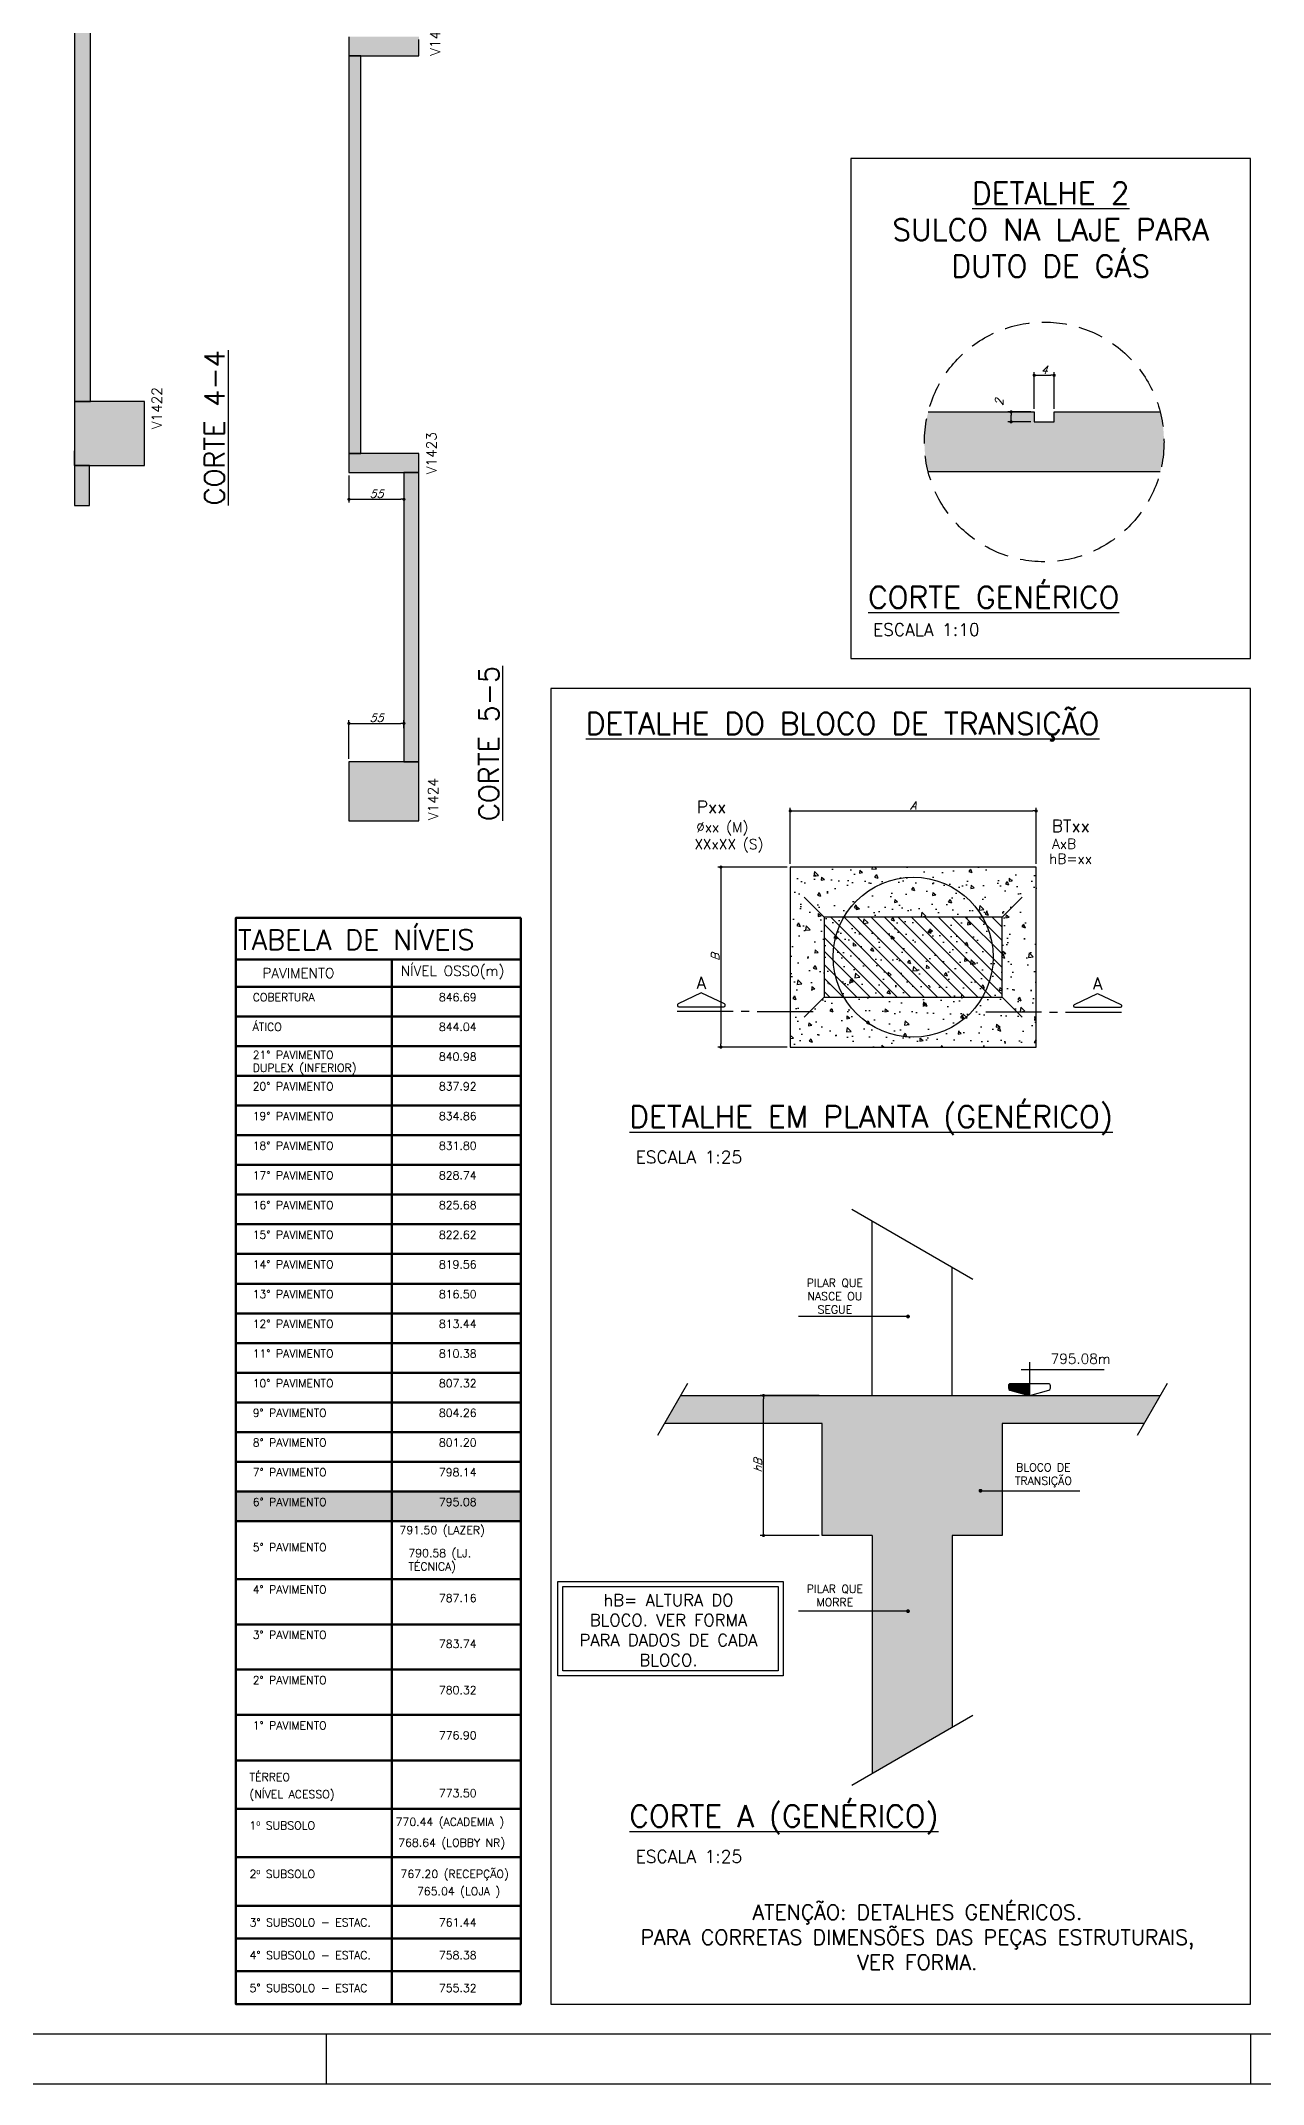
# Model space of a CAD drawing. Header units: millimetres. Extents: x -2290 to 5505, y -2157 to 2343.
# Drawn here: x 3369 to 4592, y -2157 to -115 of the extents above; entities that cross this region are included whole.
import ezdxf
from ezdxf.enums import TextEntityAlignment as Align

# ---------------------------------------------------------------- set-up
doc = ezdxf.new("R2010")
doc.units = ezdxf.units.MM
doc.header["$LTSCALE"] = 50
doc.linetypes.add('DASHED', pattern=[0.75, 0.5, -0.25])
for name, color, linetype in [('AR-TEXTO_REGUA 120_1-200', 4, 'Continuous'), ('F-AUX', 2, 'Continuous'), ('F-AUX-RED', 1, 'Continuous'), ('F-BLOCOS', 3, 'Continuous'), ('F-BLOCOS-DIM', 2, 'Continuous'), ('F-BLOCOS-NOME', 3, 'Continuous'), ('F-CORTE', 4, 'Continuous'), ('F-CORTE-INDICAÇÃO', 4, 'Continuous'), ('F-COTAS', 106, 'Continuous'), ('F-DET_LINHA', 1, 'Continuous'), ('F-LEADER', 1, 'Continuous'), ('F-MARGEM', 1, 'Continuous'), ('F-NÍVEL-VISTA', 2, 'Continuous'), ('F-PILARES-DIM', 172, 'Continuous'), ('F-PILARES-HACH', 174, 'Continuous'), ('F-PILARES-M', 170, 'Continuous'), ('F-PILARES-N', 170, 'Continuous'), ('F-PILARES-NASCE', 4, 'Continuous'), ('F-PILARES-NOME', 170, 'Continuous'), ('F-SOLIDO', 71, 'Continuous'), ('F-SOLIDO-CORTE', 71, 'Continuous'), ('F-TEXTO', 6, 'Continuous'), ('F-TEXTO-CYAN', 4, 'Continuous'), ('F-TEXTO-YELLOW', 2, 'Continuous'), ('F-VISTA', 2, 'Continuous')]:
    doc.layers.add(name, color=color, linetype=linetype)
doc.layers.add('ARQ-ANO-TXT', color=2, linetype='Continuous', lineweight=9)
doc.layers.add('ARQ-DET', color=1, linetype='Continuous', lineweight=9)
doc.styles.add('CP-TEXT-INCL', font='simplex.shx', dxfattribs={"oblique": 20})
doc.styles.add('MCP', font='simplex.shx')
doc.styles.add('REGUA-120-esc1_200', font='simplex.shx', dxfattribs={"height": 0.6})
doc.styles.add('ROMANS', font='simplex.shx')
doc.styles.get("Standard").update_dxf_attribs({"font": 'simplex.shx'})
doc.dimstyles.new('CP-COTAS-50', dxfattribs={"dimscale": 0.64, "dimtxt": 12.5, "dimasz": 5, "dimexe": 5, "dimexo": 5, "dimgap": 2.5, "dimtad": 1, "dimdec": 1, "dimdsep": 46, "dimtxsty": 'CP-TEXT-INCL', "dimblk1": 'DOT', "dimblk2": 'DOT', "dimsah": 1, "dimcen": 9, "dimclrd": 256, "dimclre": 256, "dimclrt": 256, "dimadec": 0, "dimazin": 0, "dimtfac": 1, "dimtdec": 1, "dimtmove": 2, "dimatfit": 3, "dimldrblk": 'DOT', "dimfxl": 0, "dimtolj": 1, "dimarcsym": 0})

# ---------------------------------------------------------------- blocks, each defined once
blk = doc.blocks.new('A$C037E4E7A')
h = blk.add_hatch(color=253)
h.dxf.hatch_style = 1
h.paths.add_polyline_path([(285.3, 482.8), (0, 482.8), (0, 512.5), (285.3, 512.5)])
at = {"layer": 'ARQ-DET', "lineweight": 50}
for p, q in [((285.3, 1086), (285.3, 0)), ((156.2, 1044.3), (156.2, 0)), ((0, 1017.2), (285.3, 1017.2)), ((0, 987.5), (285.3, 987.5)), ((0, 957.8), (285.3, 957.8)), ((0, 928.1), (285.3, 928.1)), ((0, 898.4), (285.3, 898.4)), ((0, 868.8), (285.3, 868.8)), ((0, 839.1), (285.3, 839.1)), ((0, 809.4), (285.3, 809.4)), ((0, 779.7), (285.3, 779.7)), ((0, 750), (285.3, 750)), ((0, 720.3), (285.3, 720.3)), ((0, 690.6), (285.3, 690.6)), ((0, 660.9), (285.3, 660.9)), ((0, 631.3), (285.3, 631.3)), ((0, 601.6), (285.3, 601.6)), ((0, 571.9), (285.3, 571.9)), ((0, 542.2), (285.3, 542.2)), ((0, 512.5), (285.3, 512.5)), ((0, 482.8), (285.3, 482.8)), ((0, 425), (285.3, 425)), ((0, 379.7), (285.3, 379.7)), ((0, 334.4), (285.3, 334.4)), ((0, 289.1), (285.3, 289.1)), ((0, 243.7), (285.3, 243.7)), ((0, 195.3), (285.3, 195.3)), ((0, 146.9), (285.3, 146.9)), ((0, 98.4), (285.3, 98.4)), ((0, 65.6), (285.3, 65.6)), ((0, 32.8), (285.3, 32.8)), ((0, 0), (285.3, 0))]:
    blk.add_line(p, q, dxfattribs=at)
at = {"layer": 'ARQ-DET', "lineweight": 70}
blk.add_line((0, 1044.3), (285.3, 1044.3), dxfattribs=at)
at = {"layer": 'ARQ-DET', "lineweight": 50}
blk.add_lwpolyline([(285.3, 0), (0, 0), (0, 1086), (285.3, 1086)], dxfattribs=at)
at = {"layer": 'ARQ-ANO-TXT', "color": 4, "lineweight": 20, "insert": (2.2, 1074.2), "char_height": 20, "width": 545.423, "attachment_point": 1, "style": 'ROMANS'}
blk.add_mtext('TABELA DE NÍVEIS ', dxfattribs=at)
at = {"layer": 'ARQ-ANO-TXT', "color": 4, "char_height": 10, "attachment_point": 1, "style": 'ROMANS'}
for s, insert, width in [('PAVIMENTO', (26.6, 1035.9), 124.262), ('NÍVEL OSSO(m)', (165.1, 1038.1), 127.869)]:
    blk.add_mtext(s, dxfattribs=dict(at, insert=insert, width=width))
at = {"layer": 'F-AUX', "char_height": 8, "attachment_point": 1, "style": 'ROMANS'}
for s, insert, width in [('COBERTURA', (16.9, 1010.7), 88.586), ('846.69', (203.2, 1010.7), 44.093), ('ÁTICO', (16.9, 981), 43.291), ('844.04', (203.2, 981), 44.093), ('21° PAVIMENTO', (16.9, 953), 110.633), ('DUPLEX (INFERIOR)', (16.9, 940.1), 139.329), ('840.98', (203.2, 951.3), 44.093), ('20° PAVIMENTO', (16.9, 921.6), 110.633), ('837.92', (203.2, 921.6), 44.093), ('19° PAVIMENTO', (16.9, 891.9), 110.633), ('834.86', (203.2, 891.9), 44.093), ('18° PAVIMENTO', (16.9, 862.2), 110.633), ('831.80', (203.2, 862.2), 44.093), ('17° PAVIMENTO', (16.9, 832.6), 110.633), ('828.74', (203.2, 832.6), 44.093), ('16° PAVIMENTO', (16.9, 802.9), 110.633), ('825.68', (203.2, 802.9), 44.093), ('15° PAVIMENTO', (16.9, 773.2), 110.633), ('822.62', (203.2, 773.2), 44.093), ('14° PAVIMENTO', (16.9, 743.5), 110.633), ('819.56', (203.2, 743.5), 44.093), ('13° PAVIMENTO', (16.9, 713.8), 110.633), ('816.50', (203.2, 713.8), 44.093), ('12° PAVIMENTO', (16.9, 684.1), 110.633), ('813.44', (203.2, 684.1), 44.093), ('11° PAVIMENTO', (16.9, 654.4), 110.633), ('810.38', (203.2, 654.4), 44.093), ('10° PAVIMENTO', (16.9, 624.7), 110.633), ('807.32', (203.2, 624.7), 44.093), ('9° PAVIMENTO', (16.9, 595.1), 102.616), ('804.26', (203.2, 595.1), 44.093), ('8° PAVIMENTO', (16.9, 565.4), 102.616), ('801.20', (203.2, 565.4), 44.093), ('7° PAVIMENTO', (16.9, 535.7), 102.616), ('798.14', (203.2, 535.7), 44.093), ('6° PAVIMENTO', (16.9, 506), 102.616), ('795.08', (203.2, 506), 44.093), ('791.50 (LAZER)', (163.8, 477.9), 196.167), ('5° PAVIMENTO', (16.9, 460.7), 102.616), ('790.58 (LJ. TÉCNICA)', (172.7, 454.9), 92.185), ('4° PAVIMENTO', (16.9, 418.5), 102.616), ('787.16', (203.2, 410), 44.093), ('3° PAVIMENTO', (16.9, 373.2), 102.616), ('783.74', (203.2, 364.1), 44.093), ('2° PAVIMENTO', (16.9, 327.9), 102.616), ('780.32', (203.2, 318), 44.093), ('1° PAVIMENTO', (16.9, 282.6), 102.616), ('776.90 ', (203.2, 272.7), 48.101), ('TÉRREO ', (13.8, 231), 62.932), ('(NÍVEL ACESSO)', (13.8, 213.8), 114.24), ('773.50', (203.2, 214.9), 44.093), ('770.44 (ACADEMIA )', (159.9, 186.2), 177.647), ('1º SUBSOLO', (13.8, 182.6), 85.781), ('768.64 (LOBBY NR)', (162.5, 165.4), 129.473), ('2º SUBSOLO', (13.8, 134.1), 85.781), ('767.20 (RECEPÇÃO)', (164.8, 134.1), 137.089), ('765.04 (LOJA )', (181.3, 116.9), 97.405), ('3° SUBSOLO - ESTAC.', (13.8, 85.7), 151.92), ('761.44', (203.2, 85.7), 44.093), ('4° SUBSOLO - ESTAC.', (13.8, 52.9), 151.92), ('758.38', (203.2, 52.9), 44.093), ('5° SUBSOLO - ESTAC', (13.8, 20.1), 147.911), ('755.32', (203.2, 20.1), 44.093)]:
    blk.add_mtext(s, dxfattribs=dict(at, insert=insert, width=width))
blk = doc.blocks.new('A0-2L_900')
at = {"layer": 'F-MARGEM', "color": 2}
for p, q in [((118.9, 1), (118.9, 0)), ((137.4, 1), (137.4, 0))]:
    blk.add_line(p, q, dxfattribs=at)
blk.add_lwpolyline([(155.9, 0), (0, 0), (0, 90), (155.9, 90)], close=True, dxfattribs=at)
at = {"layer": 'F-MARGEM', "color": 7}
blk.add_lwpolyline([(2.5, 89), (154.9, 89), (154.9, 1), (2.5, 1)], close=True, dxfattribs=at)
blk = doc.blocks.new('_DOT')
at = {"color": 0, "linetype": 'ByBlock'}
blk.add_line((-0.5, 0), (-1, 0), dxfattribs=at)
at = {"color": 0, "linetype": 'ByBlock', "const_width": 0.5}
blk.add_lwpolyline([(-0.25, 0, 1), (0.25, 0, 1)], format="xyb", close=True, dxfattribs=at)
blk = doc.blocks.new('*D239')
at = {"layer": 'DEFPOINTS', "color": 0, "transparency": 16777216}
for p in [(3732.7, -796.9), (3732.7, -805), (3677.7, -835.5)]:
    blk.add_point(p, dxfattribs=at)
at = {"layer": 'F-COTAS', "lineweight": -2, "transparency": 16777216}
for p, q in [((3677.7, -832.3), (3677.7, -793.7)), ((3732.7, -801.8), (3732.7, -793.7)), ((3680.9, -796.9), (3729.5, -796.9))]:
    blk.add_line(p, q, dxfattribs=at)
at = {"layer": 'F-COTAS', "lineweight": -2, "transparency": 16777216, "xscale": 3.2, "yscale": 3.2, "zscale": 3.2, "rotation": 180}
blk.add_blockref('_DOT', (3677.7, -796.9), dxfattribs=at)
at = {"layer": 'F-COTAS', "lineweight": -2, "transparency": 16777216, "xscale": 3.2, "yscale": 3.2, "zscale": 3.2}
blk.add_blockref('_DOT', (3732.7, -796.9), dxfattribs=at)
at = {"layer": 'F-COTAS', "transparency": 16777216, "insert": (3705.2, -791.3), "char_height": 8, "attachment_point": 5, "style": 'CP-TEXT-INCL'}
blk.add_mtext('\\A1;55', dxfattribs=at)
blk = doc.blocks.new('*D240')
at = {"layer": 'DEFPOINTS', "color": 0, "transparency": 16777216}
for p in [(3677.7, -546), (3732.7, -546), (3732.7, -572.9)]:
    blk.add_point(p, dxfattribs=at)
at = {"layer": 'F-COTAS', "lineweight": -2, "transparency": 16777216}
for p, q in [((3677.7, -549.2), (3677.7, -576.1)), ((3732.7, -549.2), (3732.7, -576.1)), ((3680.9, -572.9), (3729.5, -572.9))]:
    blk.add_line(p, q, dxfattribs=at)
at = {"layer": 'F-COTAS', "lineweight": -2, "transparency": 16777216, "xscale": 3.2, "yscale": 3.2, "zscale": 3.2, "rotation": 180}
blk.add_blockref('_DOT', (3677.7, -572.9), dxfattribs=at)
at = {"layer": 'F-COTAS', "lineweight": -2, "transparency": 16777216, "xscale": 3.2, "yscale": 3.2, "zscale": 3.2}
blk.add_blockref('_DOT', (3732.7, -572.9), dxfattribs=at)
at = {"layer": 'F-COTAS', "transparency": 16777216, "insert": (3705.2, -567.3), "char_height": 8, "attachment_point": 5, "style": 'CP-TEXT-INCL'}
blk.add_mtext('\\A1;55', dxfattribs=at)
blk = doc.blocks.new('*D330')
at = {"layer": 'DEFPOINTS', "color": 0, "transparency": 16777216}
for p in [(4119.2, -940.6), (4049.8, -1120.6), (4119.2, -1120.6)]:
    blk.add_point(p, dxfattribs=at)
at = {"layer": 'F-COTAS', "lineweight": -2, "transparency": 16777216}
for p, q in [((4116, -940.6), (4046.6, -940.6)), ((4049.8, -943.8), (4049.8, -1117.4)), ((4116, -1120.6), (4046.6, -1120.6))]:
    blk.add_line(p, q, dxfattribs=at)
at = {"layer": 'F-COTAS', "lineweight": -2, "transparency": 16777216, "xscale": 3.2, "yscale": 3.2, "zscale": 3.2}
for p, rotation in [((4049.8, -940.6), 90), ((4049.8, -1120.6), 270)]:
    blk.add_blockref('_DOT', p, dxfattribs=dict(at, rotation=rotation))
at = {"layer": 'F-COTAS', "transparency": 16777216, "insert": (4044.2, -1030.6), "char_height": 8, "attachment_point": 5, "rotation": 90, "style": 'CP-TEXT-INCL'}
blk.add_mtext('\\A1;B', dxfattribs=at)
blk = doc.blocks.new('*D331')
at = {"layer": 'DEFPOINTS', "color": 0, "transparency": 16777216}
for p in [(4365.2, -884.5), (4119.2, -940.6), (4365.2, -940.6)]:
    blk.add_point(p, dxfattribs=at)
at = {"layer": 'F-COTAS', "lineweight": -2, "transparency": 16777216}
for p, q in [((4119.2, -937.4), (4119.2, -881.3)), ((4122.4, -884.5), (4362, -884.5)), ((4365.2, -937.4), (4365.2, -881.3))]:
    blk.add_line(p, q, dxfattribs=at)
at = {"layer": 'F-COTAS', "lineweight": -2, "transparency": 16777216, "xscale": 3.2, "yscale": 3.2, "zscale": 3.2, "rotation": 180}
blk.add_blockref('_DOT', (4119.2, -884.5), dxfattribs=at)
at = {"layer": 'F-COTAS', "lineweight": -2, "transparency": 16777216, "xscale": 3.2, "yscale": 3.2, "zscale": 3.2}
blk.add_blockref('_DOT', (4365.2, -884.5), dxfattribs=at)
at = {"layer": 'F-COTAS', "transparency": 16777216, "insert": (4242.2, -878.9), "char_height": 8, "attachment_point": 5, "style": 'CP-TEXT-INCL'}
blk.add_mtext('\\A1;A', dxfattribs=at)
blk = doc.blocks.new('*U60')
at = {"layer": 'F-CORTE-INDICAÇÃO'}
for p, q in [((70, 0), (0, 0)), ((80, 0), (90, 0)), ((100, 0), (170, 0))]:
    blk.add_line(p, q, dxfattribs=at)
blk.add_lwpolyline([(112, 6, -0.802585), (111.2, 9.8), (140, 23.3), (168.8, 9.8, -0.802585), (168, 6)], format="xyb", close=True, dxfattribs=at)
at = {"layer": 'F-CORTE-INDICAÇÃO', "style": 'ROMANS'}
blk.add_attdef('CORTE', text='', height=15, dxfattribs=at).set_placement((140, 35.8), align=Align.MIDDLE_CENTER)
at = {"layer": 'F-CORTE-INDICAÇÃO', "color": 2, "style": 'ROMANS'}
blk.add_attdef('FOLHA', text='', height=12, dxfattribs=at).set_placement((140, -10), align=Align.MIDDLE_CENTER)
blk = doc.blocks.new('*D332')
at = {"layer": 'DEFPOINTS', "color": 0, "transparency": 16777216}
for p in [(4092.4, -1468.9), (4151.3, -1468.9), (4151.3, -1608.9)]:
    blk.add_point(p, dxfattribs=at)
at = {"layer": 'F-COTAS', "lineweight": -2, "transparency": 16777216}
for p, q in [((4148.1, -1468.9), (4089.2, -1468.9)), ((4092.4, -1605.7), (4092.4, -1472.1)), ((4148.1, -1608.9), (4089.2, -1608.9))]:
    blk.add_line(p, q, dxfattribs=at)
at = {"layer": 'F-COTAS', "lineweight": -2, "transparency": 16777216, "xscale": 3.2, "yscale": 3.2, "zscale": 3.2}
for p, rotation in [((4092.4, -1468.9), 90), ((4092.4, -1608.9), 270)]:
    blk.add_blockref('_DOT', p, dxfattribs=dict(at, rotation=rotation))
at = {"layer": 'F-COTAS', "transparency": 16777216, "insert": (4086.8, -1538.9), "char_height": 8, "attachment_point": 5, "rotation": 90, "style": 'CP-TEXT-INCL'}
blk.add_mtext('\\A1;hB', dxfattribs=at)
blk = doc.blocks.new('Nível - Vista')
at = {"layer": 'F-NÍVEL-VISTA'}
blk.add_hatch(color=71, dxfattribs=at).paths.add_polyline_path([(0, 0.238), (-0.38, 0.238, 0.414214), (-0.42, 0.198), (-0.42, 0.148, 0.331206), (-0.391, 0.11), (-0.011, 0.002, 0.072993), (0, 0)])
at = {"layer": 'F-NÍVEL-VISTA', "color": 2}
for p, q in [((-0.168, 0.521), (1.493, 0.521)), ((0, 0.67), (0, 0))]:
    blk.add_line(p, q, dxfattribs=at)
blk.add_lwpolyline([(-0.011, 0.002, 0.146769), (0.011, 0.002), (0.391, 0.11, 0.331206), (0.42, 0.148), (0.42, 0.198, 0.414214), (0.38, 0.238), (-0.38, 0.238, 0.414214), (-0.42, 0.198), (-0.42, 0.148, 0.331206), (-0.391, 0.11), (-0.011, 0.002, 0.146769), (0.011, 0.002)], format="xyb", dxfattribs=at)
at = {"layer": 'F-TEXTO', "color": 3, "style": 'MCP'}
for tag, p in [('NÍVEL', (1.026, 0.636)), ('NÍVEL_DETALHE', (1.02, 0.186))]:
    blk.add_attdef(tag, text='', height=0.2, dxfattribs=at).set_placement(p, align=Align.CENTER)
blk = doc.blocks.new('*D355')
at = {"layer": 'DEFPOINTS', "color": 0, "transparency": 16777216}
for p in [(4340.1, -485.5), (4363.2, -485.5), (4363.2, -495.5)]:
    blk.add_point(p, dxfattribs=at)
at = {"layer": 'F-COTAS', "lineweight": -2, "transparency": 16777216}
for p, q in [((4360, -485.5), (4336.9, -485.5)), ((4340.1, -492.3), (4340.1, -488.7)), ((4360, -495.5), (4336.9, -495.5))]:
    blk.add_line(p, q, dxfattribs=at)
at = {"layer": 'F-COTAS', "lineweight": -2, "transparency": 16777216, "xscale": 3.2, "yscale": 3.2, "zscale": 3.2}
for p, rotation in [((4340.1, -485.5), 90), ((4340.1, -495.5), 270)]:
    blk.add_blockref('_DOT', p, dxfattribs=dict(at, rotation=rotation))
at = {"layer": 'F-COTAS', "transparency": 16777216, "insert": (4328.1, -475.9), "char_height": 8, "attachment_point": 5, "rotation": 90, "style": 'CP-TEXT-INCL'}
blk.add_mtext('\\A1;2', dxfattribs=at)
blk = doc.blocks.new('*D356')
at = {"layer": 'DEFPOINTS', "color": 0, "transparency": 16777216}
for p in [(4383.2, -448.9), (4363.2, -485.5), (4383.2, -485.5)]:
    blk.add_point(p, dxfattribs=at)
at = {"layer": 'F-COTAS', "lineweight": -2, "transparency": 16777216}
for p, q in [((4363.2, -482.3), (4363.2, -445.7)), ((4366.4, -448.9), (4380, -448.9)), ((4383.2, -482.3), (4383.2, -445.7))]:
    blk.add_line(p, q, dxfattribs=at)
at = {"layer": 'F-COTAS', "lineweight": -2, "transparency": 16777216, "xscale": 3.2, "yscale": 3.2, "zscale": 3.2, "rotation": 180}
blk.add_blockref('_DOT', (4363.2, -448.9), dxfattribs=at)
at = {"layer": 'F-COTAS', "lineweight": -2, "transparency": 16777216, "xscale": 3.2, "yscale": 3.2, "zscale": 3.2}
blk.add_blockref('_DOT', (4383.2, -448.9), dxfattribs=at)
at = {"layer": 'F-COTAS', "transparency": 16777216, "insert": (4373.2, -443.3), "char_height": 8, "attachment_point": 5, "style": 'CP-TEXT-INCL'}
blk.add_mtext('\\A1;4', dxfattribs=at)

msp = doc.modelspace()

# ---------------------------------------------------------------- hatches: boundary and pattern name
at = {"layer": 'F-AUX-RED'}
h = msp.add_hatch(dxfattribs=at)
h.set_pattern_fill('AR-CONC', color=256, scale=0.2, angle=-90)
h.set_pattern_definition([(320, (5211.19, 3439.386), (-3.18782, -36.43693), [3.81, -41.91]), (265, (5211.19, 3439.386), (38.21137, 7.04868), [3.048, -33.52812]), (10.45144, (5210.924, 3436.35), (35.02355, -29.38825), [3.238, -35.61805]), (316.1842, (5221.35, 3439.386), (-8.40847, -54.2158), [5.715, -62.865]), (6.6356, (5220.65, 3434.87), (49.4852, -47.4808), [4.857, -53.4271]), (261.1842, (5221.35, 3439.386), (49.4852, -47.4808), [4.572, -50.29195]), (291, (5218.81, 3434.306), (-20.45304, -30.32288), [3.81, -41.91]), (236, (5218.81, 3434.306), (36.8376, -12.3604), [3.048, -33.528]), (341.45144, (5217.106, 3431.78), (16.38455, -42.68328), [3.238, -35.618]), (307.5, (5211.19, 3439.386), (16.911008, -0.61772), [0, -33.1216, 0, -34.036, 0, -33.655]), (277.5, (5211.19, 3439.386), (20.036115, -13.36393), [0, -19.4056, 0, -32.3596, 0, -12.827]), (237.5, (5211.19, 3450.714), (-1.14575, -27.11812), [0, -12.7, 0, -39.624, 0, -52.578]), (227.5, (5211.19, 3455.794), (5.0853, -29.62584), [0, -16.51, 0, -26.3144, 0, -37.338])])
h.paths.add_polyline_path([(4365.19, -1120.614), (4365.19, -940.614), (4242.19, -940.614), (4119.19, -940.614), (4119.19, -1120.614)])
at = {"layer": 'F-PILARES-HACH', "linetype": 'Continuous'}
h = msp.add_hatch(dxfattribs=at)
h.set_pattern_fill('ANSI31', color=256, scale=3, angle=-90, style=0)
h.set_pattern_definition([(315, (7372.776, 14493.112), (6.735192, 6.735192), [])])
h.paths.add_polyline_path([(4153.19, -990.614), (4153.19, -1070.614), (4331.19, -1070.614), (4331.19, -990.614)])
at = {"layer": 'F-SOLIDO'}
h = msp.add_hatch(color=256, dxfattribs=at)
h.dxf.hatch_style = 1
edge = h.paths.add_edge_path()
edge.add_arc((4373.24, -515.526), 119.832, 165.501806, 194.498194)
edge.add_line((4257.224, -545.526), (4489.257, -545.526))
edge.add_arc((4373.24, -515.526), 119.832, 345.501806, 374.498194)
edge.add_line((4489.257, -485.526), (4383.24, -485.526))
edge.add_line((4383.24, -485.526), (4383.24, -495.526))
edge.add_line((4383.24, -495.526), (4363.24, -495.526))
edge.add_line((4363.24, -495.526), (4363.24, -485.526))
edge.add_line((4363.24, -485.526), (4257.224, -485.526))
h = msp.add_hatch(color=256, dxfattribs=at)
h.dxf.hatch_style = 1
h.paths.add_polyline_path([(4281.264, -1608.931), (4331.264, -1608.931), (4331.264, -1496.931), (4473.182, -1496.931), (4489.347, -1468.931), (4009.347, -1468.931), (3993.182, -1496.931), (4151.264, -1496.931), (4151.264, -1608.931), (4201.264, -1608.931), (4201.264, -1846.518), (4281.264, -1800.33)])
at = {"layer": 'F-SOLIDO-CORTE', "linetype": 'Continuous'}
for points in [[(3403.052, -127.445), (3403.052, -133.027), (3403.052, -212.132), (3403.052, -226.655), (3403.052, -475), (3405.296, -475), (3413.117, -475), (3419.052, -475), (3419.052, -226.655), (3419.052, -212.132), (3419.052, -133.027), (3419.052, -127.445), (3419.052, 84.138), (3419.052, 194.5), (3409.709, 194.5), (3404.836, 194.5), (3403.052, 194.5), (3403.052, 100.58)], [(3694.718, -129.5), (3705.171, -129.5), (3747.665, -129.5), (3747.665, -117.966), (3747.665, -113.337), (3747.665, -110.5), (3730.611, -110.5), (3720.158, -110.5), (3677.665, -110.5), (3677.665, -115.129), (3677.665, -117.966), (3677.665, -129.5)], [(3677.665, -492.467), (3677.665, -505.002), (3677.665, -515.642), (3677.665, -522.65), (3677.665, -527), (3679.155, -527), (3680.326, -527), (3689.665, -527), (3689.665, -522.65), (3689.665, -515.642), (3689.665, -505.002), (3689.665, -492.467), (3689.665, -491.888), (3689.665, -491.595), (3689.665, -490.559), (3689.665, -490.037), (3689.665, -402.083), (3689.665, -365.436), (3689.665, -353.498), (3689.665, -340.249), (3689.665, -328.182), (3689.665, -129.5), (3686.824, -129.5), (3685.056, -129.5), (3677.665, -129.5), (3677.665, -328.182), (3677.665, -340.249), (3677.665, -353.498), (3677.665, -365.436), (3677.665, -448.27), (3677.665, -490.037), (3677.665, -491.071), (3677.665, -491.595), (3677.665, -492.173)], [(3403.052, -514.796), (3403.052, -539), (3412.613, -539), (3446.578, -539), (3473.052, -539), (3473.052, -514.796), (3473.052, -507.243), (3473.052, -480.983), (3473.052, -479.651), (3473.052, -475), (3463.257, -475), (3429.066, -475), (3403.052, -475), (3403.052, -476.337), (3403.052, -480.983), (3403.052, -488.411)], [(3686.358, -546), (3693.19, -546), (3747.665, -546), (3747.665, -531.214), (3747.665, -528.854), (3747.665, -527), (3738.971, -527), (3732.14, -527), (3677.665, -527), (3677.665, -529.36), (3677.665, -531.214), (3677.665, -546)], [(3403.052, -549.737), (3403.052, -552.262), (3403.052, -553.337), (3403.052, -566.395), (3403.052, -579), (3403.552, -579), (3408.598, -579), (3418.052, -579), (3418.052, -566.395), (3418.052, -553.337), (3418.052, -552.262), (3418.052, -549.737), (3418.052, -547.399), (3418.052, -539), (3416.003, -539), (3408.643, -539), (3403.052, -539), (3403.052, -540.334)], [(3732.665, -818.718), (3732.665, -835.5), (3737.717, -835.5), (3739.768, -835.5), (3747.665, -835.5), (3747.665, -799.546), (3747.665, -777.382), (3747.665, -546), (3745.802, -546), (3744.338, -546), (3732.665, -546), (3732.665, -777.382)], [(3677.665, -886.431), (3677.665, -894.5), (3701.243, -894.5), (3710.816, -894.5), (3747.665, -894.5), (3747.665, -874.627), (3747.665, -866.558), (3747.665, -835.5), (3724.086, -835.5), (3714.513, -835.5), (3677.665, -835.5), (3677.665, -866.558)]]:
    msp.add_hatch(color=256, dxfattribs=at).paths.add_polyline_path(points, flags=16)

# ---------------------------------------------------------------- linework, layer by layer
at = {"layer": 'F-AUX-RED', "linetype": 'Continuous'}
msp.add_lwpolyline([(4179.767, -232.07), (4179.767, -732.07), (4579.767, -732.07), (4579.767, -232.07), (4179.767, -232.07)], dxfattribs=at)
at = {"layer": 'F-AUX-RED'}
for points in [[(4180.643, -1282.484), (4301.886, -1352.484)], [(4016.264, -1456.95), (3986.264, -1508.911)], [(4496.264, -1456.95), (4466.264, -1508.911)], [(4180.643, -1858.424), (4301.886, -1788.424)]]:
    msp.add_lwpolyline(points, dxfattribs=at)
at = {"layer": 'F-AUX-RED', "linetype": 'DASHED'}
msp.add_circle((4373.24, -515.526), 119.832, dxfattribs=at)
at = {"layer": 'F-BLOCOS', "linetype": 'Continuous'}
msp.add_lwpolyline([(4242.19, -940.614), (4119.19, -940.614), (4119.19, -1120.614), (4365.19, -1120.614), (4365.19, -940.614), (4242.19, -940.614)], dxfattribs=at)
at = {"layer": 'F-CORTE', "linetype": 'Continuous'}
for p, q in [((3403.052, 194.5), (3403.052, -127.445)), ((3419.052, -127.445), (3419.052, 84.138)), ((3677.665, -110.5), (3677.665, -115.129)), ((3677.665, -115.129), (3677.665, -117.966)), ((3677.665, -117.966), (3677.665, -129.5)), ((3747.665, -117.966), (3747.665, -113.337)), ((3747.665, -129.5), (3747.665, -117.966)), ((3403.052, -127.445), (3403.052, -475)), ((3419.052, -133.027), (3419.052, -127.445)), ((3419.052, -212.132), (3419.052, -133.027)), ((3677.665, -129.5), (3677.665, -492.467)), ((3689.665, -328.182), (3689.665, -129.5)), ((3689.665, -129.5), (3694.718, -129.5)), ((3694.718, -129.5), (3747.665, -129.5)), ((3419.052, -226.655), (3419.052, -212.132)), ((3419.052, -475), (3419.052, -226.655)), ((3689.665, -340.249), (3689.665, -328.182)), ((3689.665, -353.498), (3689.665, -340.249)), ((3689.665, -365.436), (3689.665, -353.498)), ((3689.665, -402.083), (3689.665, -365.436)), ((3689.665, -490.037), (3689.665, -402.083)), ((3403.052, -475), (3403.052, -514.796)), ((3429.066, -475), (3419.052, -475)), ((3463.257, -475), (3429.066, -475)), ((3473.052, -475), (3463.257, -475)), ((3473.052, -479.651), (3473.052, -475)), ((3473.052, -480.983), (3473.052, -479.651)), ((3473.052, -507.243), (3473.052, -480.983)), ((3689.665, -490.559), (3689.665, -490.037)), ((3473.052, -514.796), (3473.052, -507.243)), ((3677.665, -492.467), (3677.665, -527)), ((3689.665, -491.595), (3689.665, -490.559)), ((3689.665, -491.888), (3689.665, -491.595)), ((3689.665, -492.467), (3689.665, -491.888)), ((3689.665, -505.002), (3689.665, -492.467)), ((3689.665, -515.642), (3689.665, -505.002)), ((3403.052, -514.796), (3403.052, -525)), ((3403.052, -525), (3403.052, -525)), ((3403.052, -525), (3403.052, -525.467)), ((3403.052, -525.467), (3403.052, -529.961)), ((3403.052, -529.961), (3403.052, -539)), ((3473.052, -539), (3473.052, -514.796)), ((3677.665, -527), (3677.665, -529.36)), ((3677.665, -529.36), (3677.665, -531.214)), ((3689.665, -522.65), (3689.665, -515.642)), ((3689.665, -527), (3689.665, -522.65)), ((3732.14, -527), (3689.665, -527)), ((3738.971, -527), (3732.14, -527)), ((3747.665, -527), (3738.971, -527)), ((3747.665, -528.854), (3747.665, -527)), ((3747.665, -531.214), (3747.665, -528.854)), ((3403.052, -539), (3403.052, -549.737)), ((3403.052, -539), (3403.719, -539)), ((3403.052, -549.737), (3403.052, -579)), ((3418.052, -547.399), (3418.052, -539)), ((3418.052, -539), (3446.578, -539)), ((3418.052, -549.737), (3418.052, -547.399)), ((3418.052, -552.262), (3418.052, -549.737)), ((3446.578, -539), (3473.052, -539)), ((3677.665, -531.214), (3677.665, -546)), ((3677.665, -546), (3686.358, -546)), ((3686.358, -546), (3732.665, -546)), ((3732.665, -546), (3732.665, -818.718)), ((3747.665, -546), (3747.665, -531.214)), ((3747.665, -777.382), (3747.665, -546)), ((3418.052, -553.337), (3418.052, -552.262)), ((3418.052, -566.395), (3418.052, -553.337)), ((3418.052, -579), (3418.052, -566.395)), ((3403.052, -579), (3403.552, -579)), ((3403.552, -579), (3408.598, -579)), ((3408.598, -579), (3418.052, -579)), ((3747.665, -799.546), (3747.665, -777.382)), ((3747.665, -835.5), (3747.665, -799.546)), ((3714.513, -835.5), (3677.665, -835.5)), ((3677.665, -835.5), (3677.665, -886.431)), ((3724.086, -835.5), (3714.513, -835.5)), ((3732.665, -835.5), (3724.086, -835.5)), ((3732.665, -818.718), (3732.665, -835.5)), ((3747.665, -866.558), (3747.665, -835.5)), ((3747.665, -874.627), (3747.665, -866.558)), ((3747.665, -894.5), (3747.665, -874.627)), ((3677.665, -886.431), (3677.665, -894.5)), ((3677.665, -894.5), (3701.243, -894.5)), ((3701.243, -894.5), (3710.816, -894.5)), ((3710.816, -894.5), (3747.665, -894.5))]:
    msp.add_line(p, q, dxfattribs=at)
at = {"layer": 'F-CORTE'}
for points in [[(4257.224, -485.526), (4363.24, -485.526), (4363.24, -495.526), (4383.24, -495.526), (4383.24, -485.526), (4489.257, -485.526)], [(4489.257, -545.526), (4257.224, -545.526)], [(4009.347, -1468.931), (4489.347, -1468.931)], [(4201.264, -1608.931), (4151.264, -1608.931), (4151.264, -1496.931), (3993.182, -1496.931)], [(4473.182, -1496.931), (4331.264, -1496.931), (4331.264, -1608.931), (4281.264, -1608.931)], [(4201.264, -1608.931), (4201.264, -1846.518)], [(4281.264, -1608.931), (4281.264, -1800.33)]]:
    msp.add_lwpolyline(points, dxfattribs=at)
at = {"layer": 'F-DET_LINHA', "color": 1}
msp.add_lwpolyline([(3879.767, -762.07), (3879.767, -2077.396), (4579.767, -2077.396), (4579.767, -762.07), (3879.767, -762.07)], dxfattribs=at)
for points in [[(3886.667, -1654.871), (4112.145, -1654.871), (4112.145, -1749.199), (3886.667, -1749.199)], [(3891.667, -1659.871), (4107.145, -1659.871), (4107.145, -1744.199), (3891.667, -1744.199)]]:
    msp.add_lwpolyline(points, close=True, dxfattribs=at)
at = {"layer": 'F-PILARES-M', "linetype": 'Continuous'}
msp.add_circle((4242.19, -1030.614), 80, dxfattribs=at)
at = {"layer": 'F-PILARES-N', "linetype": 'Continuous'}
msp.add_lwpolyline([(4153.19, -990.614), (4153.19, -1070.614), (4331.19, -1070.614), (4331.19, -990.614), (4153.19, -990.614)], dxfattribs=at)
at = {"layer": 'F-PILARES-NASCE', "linetype": 'Continuous'}
for p, q in [((4153.19, -990.614), (4133.19, -970.614)), ((4331.19, -990.614), (4351.19, -970.614)), ((4153.19, -1070.614), (4133.19, -1090.614)), ((4331.19, -1070.614), (4351.19, -1090.614))]:
    msp.add_line(p, q, dxfattribs=at)
at = {"layer": 'F-SOLIDO-CORTE'}
for p, q in [((3403.052, 100.58), (3403.052, -127.445)), ((3419.052, -127.445), (3419.052, 84.138)), ((3403.052, -127.445), (3403.052, -133.027)), ((3403.052, -133.027), (3403.052, -212.132)), ((3419.052, -133.027), (3419.052, -127.445)), ((3419.052, -212.132), (3419.052, -133.027)), ((3403.052, -212.132), (3403.052, -226.655)), ((3419.052, -226.655), (3419.052, -212.132)), ((3403.052, -226.655), (3403.052, -475)), ((3419.052, -475), (3419.052, -226.655)), ((3403.052, -475), (3405.296, -475)), ((3429.066, -475), (3403.052, -475)), ((3403.052, -475), (3403.052, -476.337)), ((3403.052, -476.337), (3403.052, -480.983)), ((3403.052, -480.983), (3403.052, -488.411)), ((3403.052, -488.411), (3403.052, -514.796)), ((3405.296, -475), (3413.117, -475)), ((3413.117, -475), (3419.052, -475)), ((3463.257, -475), (3429.066, -475)), ((3473.052, -475), (3463.257, -475)), ((3473.052, -479.651), (3473.052, -475)), ((3473.052, -480.983), (3473.052, -479.651)), ((3473.052, -507.243), (3473.052, -480.983)), ((3473.052, -514.796), (3473.052, -507.243)), ((3403.052, -525), (3402.385, -525)), ((3403.052, -514.796), (3403.052, -539)), ((3403.052, -525), (3403.052, -525.467)), ((3403.052, -529.494), (3403.052, -525)), ((3403.052, -525.467), (3403.052, -529.961)), ((3403.052, -529.961), (3403.052, -529.494)), ((3403.052, -529.961), (3403.052, -539)), ((3403.052, -539), (3403.052, -529.961)), ((3473.052, -539), (3473.052, -514.796)), ((3403.052, -539), (3403.719, -539)), ((3408.643, -539), (3403.052, -539)), ((3403.052, -539), (3403.052, -540.334)), ((3403.052, -539), (3412.613, -539)), ((3403.052, -540.334), (3403.052, -549.737)), ((3403.052, -549.737), (3403.052, -552.262)), ((3416.003, -539), (3408.643, -539)), ((3412.613, -539), (3446.578, -539)), ((3418.052, -539), (3416.003, -539)), ((3418.052, -547.399), (3418.052, -539)), ((3418.052, -549.737), (3418.052, -547.399)), ((3418.052, -552.262), (3418.052, -549.737)), ((3446.578, -539), (3473.052, -539)), ((3403.052, -552.262), (3403.052, -553.337)), ((3403.052, -553.337), (3403.052, -566.395)), ((3403.052, -566.395), (3403.052, -579)), ((3418.052, -553.337), (3418.052, -552.262)), ((3418.052, -566.395), (3418.052, -553.337)), ((3418.052, -579), (3418.052, -566.395)), ((3403.052, -579), (3403.552, -579)), ((3403.552, -579), (3408.598, -579)), ((3408.598, -579), (3418.052, -579))]:
    msp.add_line(p, q, dxfattribs=at)
at = {"layer": 'F-SOLIDO-CORTE', "linetype": 'Continuous'}
for p, q in [((3677.665, -110.5), (3677.665, -115.129)), ((3677.665, -115.129), (3677.665, -117.966)), ((3677.665, -117.966), (3677.665, -129.5)), ((3747.665, -117.966), (3747.665, -113.337)), ((3747.665, -129.5), (3747.665, -117.966)), ((3685.057, -129.5), (3677.665, -129.5)), ((3677.665, -129.5), (3677.665, -328.182)), ((3677.665, -129.5), (3694.718, -129.5)), ((3686.824, -129.5), (3685.057, -129.5)), ((3689.665, -129.5), (3686.824, -129.5)), ((3689.665, -328.182), (3689.665, -129.5)), ((3694.718, -129.5), (3705.171, -129.5)), ((3705.171, -129.5), (3747.665, -129.5)), ((3677.665, -328.182), (3677.665, -340.249)), ((3677.665, -340.249), (3677.665, -353.498)), ((3689.665, -340.249), (3689.665, -328.182)), ((3689.665, -353.498), (3689.665, -340.249)), ((3677.665, -353.498), (3677.665, -365.436)), ((3677.665, -365.436), (3677.665, -448.27)), ((3689.665, -365.436), (3689.665, -353.498)), ((3689.665, -402.083), (3689.665, -365.436)), ((3689.665, -490.037), (3689.665, -402.083)), ((3677.665, -448.27), (3677.665, -490.037)), ((3677.665, -490.037), (3677.665, -491.071)), ((3689.665, -490.559), (3689.665, -490.037)), ((3677.665, -491.071), (3677.665, -491.595)), ((3677.665, -491.595), (3677.665, -492.173)), ((3677.665, -492.173), (3677.665, -492.467)), ((3677.665, -492.467), (3677.665, -505.002)), ((3677.665, -505.002), (3677.665, -515.642)), ((3689.665, -491.595), (3689.665, -490.559)), ((3689.665, -491.888), (3689.665, -491.595)), ((3689.665, -492.467), (3689.665, -491.888)), ((3689.665, -505.002), (3689.665, -492.467)), ((3689.665, -515.642), (3689.665, -505.002)), ((3677.665, -515.642), (3677.665, -522.65)), ((3677.665, -522.65), (3677.665, -527)), ((3677.665, -527), (3679.155, -527)), ((3732.14, -527), (3677.665, -527)), ((3677.665, -527), (3677.665, -529.36)), ((3677.665, -529.36), (3677.665, -531.214)), ((3679.155, -527), (3680.326, -527)), ((3680.326, -527), (3689.665, -527)), ((3689.665, -522.65), (3689.665, -515.642)), ((3689.665, -527), (3689.665, -522.65)), ((3738.971, -527), (3732.14, -527)), ((3747.665, -527), (3738.971, -527)), ((3747.665, -528.854), (3747.665, -527)), ((3747.665, -531.214), (3747.665, -528.854)), ((3677.665, -531.214), (3677.665, -546)), ((3677.665, -546), (3686.358, -546)), ((3686.358, -546), (3693.19, -546)), ((3693.19, -546), (3747.665, -546)), ((3744.338, -546), (3732.665, -546)), ((3732.665, -546), (3732.665, -777.382)), ((3745.802, -546), (3744.338, -546)), ((3747.665, -546), (3745.802, -546)), ((3747.665, -546), (3747.665, -531.214)), ((3747.665, -777.382), (3747.665, -546)), ((3732.665, -777.382), (3732.665, -818.718)), ((3747.665, -799.546), (3747.665, -777.382)), ((3747.665, -835.5), (3747.665, -799.546)), ((3714.513, -835.5), (3677.665, -835.5)), ((3677.665, -835.5), (3677.665, -866.558)), ((3724.086, -835.5), (3714.513, -835.5)), ((3747.665, -835.5), (3724.086, -835.5)), ((3732.665, -818.718), (3732.665, -835.5)), ((3732.665, -835.5), (3737.717, -835.5)), ((3737.717, -835.5), (3739.768, -835.5)), ((3739.768, -835.5), (3747.665, -835.5)), ((3747.665, -866.558), (3747.665, -835.5)), ((3677.665, -866.558), (3677.665, -886.431)), ((3747.665, -874.627), (3747.665, -866.558)), ((3747.665, -894.5), (3747.665, -874.627)), ((3677.665, -886.431), (3677.665, -894.5)), ((3677.665, -894.5), (3701.243, -894.5)), ((3701.243, -894.5), (3710.816, -894.5)), ((3710.816, -894.5), (3747.665, -894.5))]:
    msp.add_line(p, q, dxfattribs=at)
at = {"layer": 'F-VISTA'}
for points in [[(4201.264, -1468.931), (4201.264, -1294.39)], [(4281.264, -1468.931), (4281.264, -1340.578)]]:
    msp.add_lwpolyline(points, dxfattribs=at)

# ---------------------------------------------------------------- block references
msp.add_blockref('A$C037E4E7A', (3564.47, -2077.396))
at = {"layer": 'F-CORTE-INDICAÇÃO', "linetype": 'Continuous'}
ref = msp.add_blockref('*U60', (4142.214, -1085.026), dxfattribs=dict(at, xscale=-0.8, yscale=0.8, zscale=0.8))
ref.add_attrib('CORTE', 'A', dxfattribs={"height": 12, "style": 'ROMANS'}).set_placement((4030.214, -1056.415), align=Align.MIDDLE_CENTER)
ref = msp.add_blockref('*U60', (4314.685, -1085.756), dxfattribs=dict(at, xscale=0.8, yscale=0.8, zscale=0.8))
ref.add_attrib('CORTE', 'A', dxfattribs={"height": 12, "style": 'ROMANS'}).set_placement((4426.685, -1057.145), align=Align.MIDDLE_CENTER)
at = {"layer": 'F-MARGEM', "xscale": 50, "yscale": 50, "zscale": 50}
msp.add_blockref('A0-2L_900', (-2290.233, -2157.396), dxfattribs=at)
at = {"layer": 'F-NÍVEL-VISTA', "xscale": 50, "yscale": 50, "zscale": 50}
msp.add_blockref('Nível - Vista', (4358.43, -1469.015), dxfattribs=at).add_auto_attribs({'NÍVEL': '795.08m'})

# ---------------------------------------------------------------- texts
at = {"layer": 'AR-TEXTO_REGUA 120_1-200', "color": 2, "style": 'REGUA-120-esc1_200'}
for s, p in [('ESCALA 1:10', (4201.967, -709.396)), ('ESCALA 1:25', (3964.455, -1236.721)), ('ESCALA 1:25', (3964.455, -1935.973))]:
    msp.add_text(s, height=12.5, dxfattribs=at).set_placement(p)
at = {"layer": 'F-BLOCOS-DIM', "linetype": 'Continuous', "style": 'MCP'}
for s, p in [('AxB', (4381.089, -922.211)), (' hB=xx', (4371.328, -937.211))]:
    msp.add_text(s, height=10, dxfattribs=at).set_placement(p)
at = {"layer": 'F-BLOCOS-NOME', "linetype": 'Continuous', "style": 'MCP'}
msp.add_text('BTxx', height=12.5, dxfattribs=at).set_placement((4380.675, -905.692))
at = {"layer": 'F-CORTE', "color": 6, "linetype": 'Continuous', "style": 'MCP'}
for s, p in [('%%UCORTE 4-4', (3553.052, -579)), ('%%UCORTE 5-5', (3827.665, -894.5))]:
    msp.add_text(s, height=20, rotation=90, dxfattribs=at).set_placement(p)
at = {"layer": 'F-PILARES-DIM', "linetype": 'Continuous'}
for s, p in [('%%Cxx (M)', (4025.083, -905.543)), ('XXxXX (S)', (4023.353, -922.664))]:
    msp.add_text(s, height=10, dxfattribs=at).set_placement(p)
at = {"layer": 'F-PILARES-NOME', "linetype": 'Continuous', "style": 'MCP'}
msp.add_text('Pxx', height=12.5, dxfattribs=at).set_placement((4025.62, -886.725))
at = {"layer": 'F-TEXTO', "style": 'ROMANS'}
for s, p in [('%%UCORTE GENÉRICO', (4197.127, -681.784)), ('%%UDETALHE DO BLOCO DE TRANSIÇÃO', (3914.669, -808.049)), ('%%UDETALHE EM PLANTA (GENÉRICO)', (3958.201, -1201.09)), ('%%UCORTE A (GENÉRICO)', (3958.201, -1900.342))]:
    msp.add_text(s, height=21.875, dxfattribs=at).set_placement(p)
at = {"layer": 'F-TEXTO', "insert": (4379.767, -303.308), "char_height": 21.875, "width": 400, "attachment_point": 5, "style": 'ROMANS'}
msp.add_mtext('{\\LDETALHE 2^J}SULCO NA LAJE PARA DUTO DE GÁS', dxfattribs=at)
at = {"layer": 'F-TEXTO', "color": 2, "char_height": 8, "attachment_point": 5}
for s, insert in [('PILAR QUE NASCE OU SEGUE', (4163.792, -1369.65)), ('BLOCO DE TRANSIÇÃO', (4372.428, -1548.574)), ('PILAR QUE MORRE', (4163.792, -1668.908))]:
    msp.add_mtext_dynamic_manual_height_columns(s, width=84.12672, gutter_width=12.5, heights=[0], dxfattribs=dict(at, insert=insert))
at = {"layer": 'F-TEXTO-CYAN', "color": 3, "attachment_point": 5, "style": 'ROMANS'}
for s, insert, char_height, width in [('hB= ALTURA DO BLOCO. VER FORMA PARA DADOS DE CADA BLOCO.', (3997.32, -1703.431), 12, 212.27111), ('ATENÇÃO: DETALHES GENÉRICOS. ^JPARA CORRETAS DIMENSÕES DAS PEÇAS ESTRUTURAIS, VER FORMA.', (4246.406, -2010.55), 15, 604.72463)]:
    msp.add_mtext(s, dxfattribs=dict(at, insert=insert, char_height=char_height, width=width))
at = {"layer": 'F-TEXTO-YELLOW', "linetype": 'Continuous', "style": 'MCP'}
for s, p in [('V1421', (3768.801, -129.498)), ('V1423', (3765.222, -547.818)), ('V1424', (3766.81, -893.618))]:
    msp.add_text(s, height=10, rotation=90, dxfattribs=at).set_placement(p)
at = {"layer": 'F-TEXTO-YELLOW', "style": 'MCP'}
msp.add_text('V1422', height=10, rotation=90, dxfattribs=at).set_placement((3490.459, -502.748))

# ---------------------------------------------------------------- dimensions: what is measured, and where the dimension line sits
at = {"layer": 'F-COTAS'}
for base, p1, p2, override, picture, middle in [((4383.24, -448.871), (4363.24, -485.526), (4383.24, -485.526), {"dimlfac": 0.2, "dimfxl": 7.5}, '*D356', (4373.24, -443.271)), ((3732.665, -572.866), (3677.665, -546), (3732.665, -546), {"dimfxl": 7.5}, '*D240', (3705.165, -567.266)), ((3732.665, -796.931), (3677.665, -835.5), (3732.665, -805.041), {"dimfxl": 7.5}, '*D239', (3705.165, -791.331))]:
    dim = msp.add_linear_dim(base=base, p1=p1, p2=p2, dimstyle='CP-COTAS-50', override=override, dxfattribs=at)
    dim.commit()
    dim.dimension.update_dxf_attribs({"geometry": picture, "text_midpoint": middle})
dim = msp.add_linear_dim(base=(4340.135, -485.526), p1=(4363.24, -495.526), p2=(4363.24, -485.526), angle=90, dimstyle='CP-COTAS-50', override={"dimlfac": 0.2, "dimfxl": 7.5}, dxfattribs=at)
dim.commit()
dim.dimension.update_dxf_attribs({"geometry": '*D355', "text_midpoint": (4328.135, -475.917), "dimtype": 160})
dim = msp.add_linear_dim(base=(4365.19, -884.535), p1=(4119.19, -940.614), p2=(4365.19, -940.614), text='A', dimstyle='CP-COTAS-50', override={"dimfxl": 7.5}, dxfattribs=at)
dim.commit()
dim.dimension.update_dxf_attribs({"geometry": '*D331', "text_midpoint": (4242.19, -878.935)})
for base, p1, p2, angle, text, override, picture, middle in [((4049.78, -1120.614), (4119.19, -940.614), (4119.19, -1120.614), 270, 'B', {"dimfxl": 7.5}, '*D330', (4044.18, -1030.614)), ((4092.363, -1468.931), (4151.264, -1608.931), (4151.264, -1468.931), 90, 'hB', {"dimlfac": 0.5, "dimfxl": 7.5}, '*D332', (4086.763, -1538.931))]:
    dim = msp.add_linear_dim(base=base, p1=p1, p2=p2, angle=angle, text=text, dimstyle='CP-COTAS-50', override=override, dxfattribs=at)
    dim.commit()
    dim.dimension.update_dxf_attribs({"geometry": picture, "text_midpoint": middle})

# ---------------------------------------------------------------- leaders
at = {"layer": 'F-LEADER'}
for points in [[(4236.96, -1389.907), (4185.82, -1389.907), (4127.383, -1389.907)], [(4309.498, -1564.142), (4350.401, -1564.142), (4408.838, -1564.142)], [(4236.96, -1684.477), (4185.82, -1684.477), (4127.383, -1684.477)]]:
    msp.add_leader(points, dimstyle='CP-COTAS-50', override={"dimasz": 6}, dxfattribs=at)

doc.saveas('drawing.dxf')
